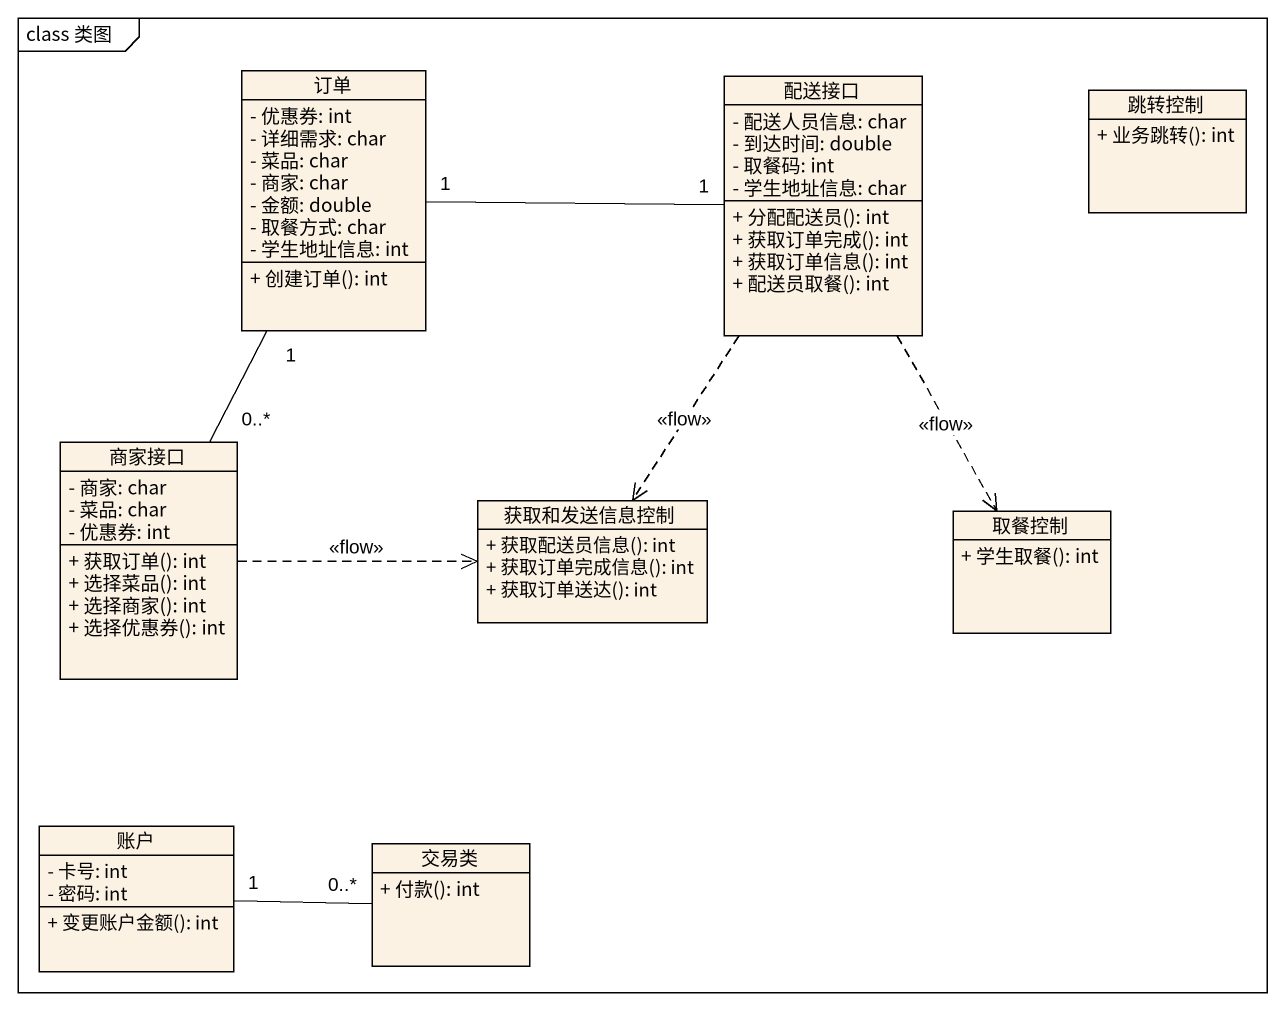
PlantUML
@startuml
mainframe class 类图
hide circle
hide empty members
skinparam classAttributeIconSize 0
class 订单 {
  - 优惠券: int
  - 详细需求: char
  - 菜品: char
  - 商家: char
  - 金额: double
  - 取餐方式: char
  - 学生地址信息: int
  + 创建订单(): int
}
class 配送接口 {
  - 配送人员信息: char
  - 到达时间: double
  - 取餐码: int
  - 学生地址信息: char
  + 分配配送员(): int
  + 获取订单完成(): int
  + 获取订单信息(): int
  + 配送员取餐(): int
}
class 跳转控制 {
  + 业务跳转(): int
}
class 商家接口 {
  - 商家: char
  - 菜品: char
  - 优惠券: int
  + 获取订单(): int
  + 选择菜品(): int
  + 选择商家(): int
  + 选择优惠券(): int
}
class 获取和发送信息控制 {
  + 获取配送员信息(): int
  + 获取订单完成信息(): int
  + 获取订单送达(): int
}
class 取餐控制 {
  + 学生取餐(): int
}
class 账户 {
  - 卡号: int
  - 密码: int
  + 变更账户金额(): int
}
class 交易类 {
  + 付款(): int
}
订单 "1" -right- "1" 配送接口
订单 "1" -- "0..*" 商家接口
配送接口 ..> 获取和发送信息控制 : <<flow>>
配送接口 ..> 取餐控制 : <<flow>>
商家接口 .right.> 获取和发送信息控制 : <<flow>>
账户 "1" -right- "0..*" 交易类
@enduml
